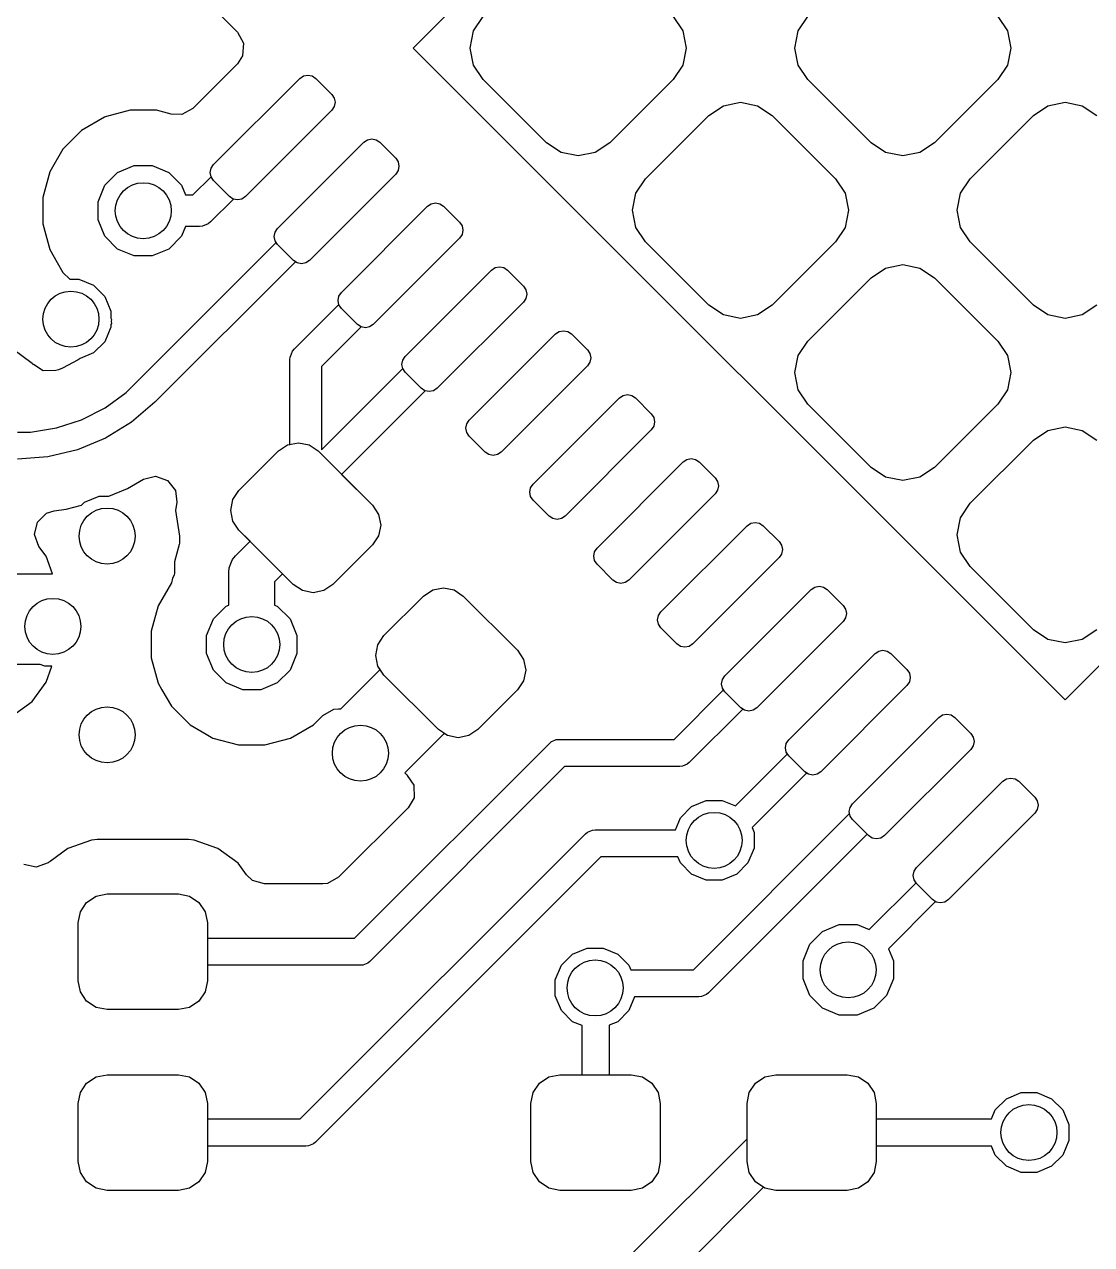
# Model space of a CAD drawing. Extents: x 0 to 3.78, y -0.8 to 2.03.
# Drawn here: x 0.356 to 0.5884, y 0.3142 to 0.5799 of the extents above; entities that cross this region are included whole.
import ezdxf

# ---------------------------------------------------------------- set-up
doc = ezdxf.new("R2010")
doc.units = 0
doc.header["$MEASUREMENT"] = 0
doc.layers.add('BLACK', color=7, linetype='CONTINUOUS')

msp = doc.modelspace()

# ---------------------------------------------------------------- linework, layer by layer
at = {"layer": 'BLACK', "linetype": 'CONTINUOUS'}
for p, q in [((0.4407, 0.5748), (0.58268, 0.71678)), ((0.38788, 0.5928), (0.40242, 0.57826)), ((0.45383, 0.57853), (0.45594, 0.58169)), ((0.49728, 0.58169), (0.49939, 0.57853)), ((0.52454, 0.57853), (0.52665, 0.58169)), ((0.56799, 0.58169), (0.5701, 0.57853)), ((0.40242, 0.57826), (0.40374, 0.57584)), ((0.45309, 0.5748), (0.45383, 0.57853)), ((0.49939, 0.57853), (0.50014, 0.5748)), ((0.5238, 0.5748), (0.52454, 0.57853)), ((0.5701, 0.57853), (0.57085, 0.5748)), ((0.40374, 0.57584), (0.40354, 0.5731)), ((0.58268, 0.43283), (0.4407, 0.5748)), ((0.45383, 0.57107), (0.45309, 0.5748)), ((0.50014, 0.5748), (0.49939, 0.57107)), ((0.52454, 0.57107), (0.5238, 0.5748)), ((0.57085, 0.5748), (0.5701, 0.57107)), ((0.72466, 0.5748), (0.58268, 0.43283)), ((0.40354, 0.5731), (0.40242, 0.57135)), ((0.40242, 0.57135), (0.39271, 0.56164)), ((0.41679, 0.56872), (0.41773, 0.56891)), ((0.41679, 0.56872), (0.41773, 0.56891)), ((0.41773, 0.56891), (0.41867, 0.56872)), ((0.41773, 0.56891), (0.41867, 0.56872)), ((0.45594, 0.56791), (0.45383, 0.57107)), ((0.49939, 0.57107), (0.49728, 0.56791)), ((0.52665, 0.56791), (0.52454, 0.57107)), ((0.5701, 0.57107), (0.56799, 0.56791)), ((0.3972, 0.5494), (0.41599, 0.56819)), ((0.3972, 0.5494), (0.41599, 0.56819)), ((0.41599, 0.56819), (0.41679, 0.56872)), ((0.41599, 0.56819), (0.41679, 0.56872)), ((0.41867, 0.56872), (0.41947, 0.56819)), ((0.41867, 0.56872), (0.41947, 0.56819)), ((0.41947, 0.56819), (0.42295, 0.56471)), ((0.41947, 0.56819), (0.42295, 0.56471)), ((0.46972, 0.55413), (0.45594, 0.56791)), ((0.49728, 0.56791), (0.4835, 0.55413)), ((0.54043, 0.55413), (0.52665, 0.56791)), ((0.56799, 0.56791), (0.55421, 0.55413)), ((0.42295, 0.56471), (0.42349, 0.56391)), ((0.42295, 0.56471), (0.42349, 0.56391)), ((0.42349, 0.56391), (0.42367, 0.56297)), ((0.42349, 0.56391), (0.42367, 0.56297)), ((0.37901, 0.56124), (0.3739, 0.55987)), ((0.38477, 0.56124), (0.37901, 0.56124)), ((0.38799, 0.56038), (0.38477, 0.56124)), ((0.39271, 0.56164), (0.39029, 0.56032)), ((0.42295, 0.56123), (0.40416, 0.54244)), ((0.42295, 0.56123), (0.40416, 0.54244)), ((0.42349, 0.56203), (0.42295, 0.56123)), ((0.42349, 0.56203), (0.42295, 0.56123)), ((0.42367, 0.56297), (0.42349, 0.56203)), ((0.42367, 0.56297), (0.42349, 0.56203)), ((0.50508, 0.56012), (0.50824, 0.56223)), ((0.50824, 0.56223), (0.51197, 0.56297)), ((0.51197, 0.56297), (0.5157, 0.56223)), ((0.5157, 0.56223), (0.51886, 0.56012)), ((0.57579, 0.56012), (0.57895, 0.56223)), ((0.57895, 0.56223), (0.58268, 0.56297)), ((0.58268, 0.56297), (0.58641, 0.56223)), ((0.58641, 0.56223), (0.58957, 0.56012)), ((0.37345, 0.55975), (0.36846, 0.55687)), ((0.3739, 0.55987), (0.37345, 0.55975)), ((0.39029, 0.56032), (0.38799, 0.56038)), ((0.4913, 0.54634), (0.50508, 0.56012)), ((0.51886, 0.56012), (0.53264, 0.54634)), ((0.56201, 0.54634), (0.57579, 0.56012)), ((0.36846, 0.55687), (0.36439, 0.5528)), ((0.36846, 0.55687), (0.36846, 0.55687)), ((0.41112, 0.53548), (0.42991, 0.55427)), ((0.41112, 0.53548), (0.42991, 0.55427)), ((0.42991, 0.55427), (0.43071, 0.55481)), ((0.42991, 0.55427), (0.43071, 0.55481)), ((0.43071, 0.55481), (0.43165, 0.55499)), ((0.43071, 0.55481), (0.43165, 0.55499)), ((0.43165, 0.55499), (0.43259, 0.55481)), ((0.43165, 0.55499), (0.43259, 0.55481)), ((0.43259, 0.55481), (0.43339, 0.55427)), ((0.43259, 0.55481), (0.43339, 0.55427)), ((0.43339, 0.55427), (0.43687, 0.55079)), ((0.43339, 0.55427), (0.43687, 0.55079)), ((0.47288, 0.55202), (0.46972, 0.55413)), ((0.4835, 0.55413), (0.48034, 0.55202)), ((0.54359, 0.55202), (0.54043, 0.55413)), ((0.55421, 0.55413), (0.55105, 0.55202)), ((0.36439, 0.5528), (0.36151, 0.54781)), ((0.36439, 0.5528), (0.36439, 0.5528)), ((0.43687, 0.55079), (0.4374, 0.54999)), ((0.43687, 0.55079), (0.4374, 0.54999)), ((0.47661, 0.55128), (0.47288, 0.55202)), ((0.48034, 0.55202), (0.47661, 0.55128)), ((0.54732, 0.55128), (0.54359, 0.55202)), ((0.55105, 0.55202), (0.54732, 0.55128)), ((0.36151, 0.54781), (0.36002, 0.54225)), ((0.36151, 0.54781), (0.36151, 0.54781)), ((0.37354, 0.54495), (0.37631, 0.54772)), ((0.37631, 0.54772), (0.37993, 0.54922)), ((0.37993, 0.54922), (0.38385, 0.54922)), ((0.38385, 0.54922), (0.38747, 0.54772)), ((0.38747, 0.54772), (0.39024, 0.54495)), ((0.39648, 0.54766), (0.39667, 0.5486)), ((0.39648, 0.54766), (0.39667, 0.5486)), ((0.39666, 0.54677), (0.39648, 0.54766)), ((0.39667, 0.54672), (0.39648, 0.54766)), ((0.39667, 0.5486), (0.3972, 0.5494)), ((0.39667, 0.5486), (0.3972, 0.5494)), ((0.4374, 0.54811), (0.43687, 0.54731)), ((0.4374, 0.54811), (0.43687, 0.54731)), ((0.4374, 0.54999), (0.43759, 0.54905)), ((0.4374, 0.54999), (0.43759, 0.54905)), ((0.43759, 0.54905), (0.4374, 0.54811)), ((0.43759, 0.54905), (0.4374, 0.54811)), ((0.37204, 0.54133), (0.37354, 0.54495)), ((0.39024, 0.54495), (0.39112, 0.54281)), ((0.3927, 0.54281), (0.39666, 0.54677)), ((0.3972, 0.54592), (0.39667, 0.54672)), ((0.40068, 0.54244), (0.3972, 0.54592)), ((0.43687, 0.54731), (0.41808, 0.52852)), ((0.43687, 0.54731), (0.41808, 0.52852)), ((0.48918, 0.54318), (0.4913, 0.54634)), ((0.53264, 0.54634), (0.53475, 0.54318)), ((0.55989, 0.54318), (0.56201, 0.54634)), ((0.36002, 0.54225), (0.36002, 0.54225)), ((0.36002, 0.54225), (0.36002, 0.53649)), ((0.39112, 0.54281), (0.3927, 0.54281)), ((0.40148, 0.54191), (0.40068, 0.54244)), ((0.40416, 0.54244), (0.40336, 0.54191)), ((0.40416, 0.54244), (0.40336, 0.54191)), ((0.48844, 0.53945), (0.48918, 0.54318)), ((0.53475, 0.54318), (0.53549, 0.53945)), ((0.55915, 0.53945), (0.55989, 0.54318)), ((0.37204, 0.53741), (0.37204, 0.54133)), ((0.40153, 0.5419), (0.39657, 0.53693)), ((0.40242, 0.54172), (0.40148, 0.54191)), ((0.40242, 0.54172), (0.40153, 0.5419)), ((0.40336, 0.54191), (0.40242, 0.54172)), ((0.40336, 0.54191), (0.40242, 0.54172)), ((0.42504, 0.52156), (0.44383, 0.54035)), ((0.42504, 0.52156), (0.44383, 0.54035)), ((0.44383, 0.54035), (0.44463, 0.54089)), ((0.44383, 0.54035), (0.44463, 0.54089)), ((0.44463, 0.54089), (0.44557, 0.54107)), ((0.44463, 0.54089), (0.44557, 0.54107)), ((0.44557, 0.54107), (0.44651, 0.54089)), ((0.44557, 0.54107), (0.44651, 0.54089)), ((0.44651, 0.54089), (0.44731, 0.54035)), ((0.44651, 0.54089), (0.44731, 0.54035)), ((0.44731, 0.54035), (0.45079, 0.53687)), ((0.44731, 0.54035), (0.45079, 0.53687)), ((0.37354, 0.53379), (0.37204, 0.53741)), ((0.39657, 0.53693), (0.39604, 0.53651)), ((0.45079, 0.53687), (0.45132, 0.53607)), ((0.45079, 0.53687), (0.45132, 0.53607)), ((0.48918, 0.53572), (0.48844, 0.53945)), ((0.53549, 0.53945), (0.53475, 0.53572)), ((0.55989, 0.53572), (0.55915, 0.53945)), ((0.36002, 0.53649), (0.36002, 0.53649)), ((0.36002, 0.53649), (0.36151, 0.53093)), ((0.39112, 0.53593), (0.39024, 0.53379)), ((0.39413, 0.53593), (0.39112, 0.53593)), ((0.3948, 0.53599), (0.39413, 0.53593)), ((0.39604, 0.53651), (0.3948, 0.53599)), ((0.3948, 0.53599), (0.3948, 0.53599)), ((0.4104, 0.53374), (0.41059, 0.53468)), ((0.4104, 0.53374), (0.41059, 0.53468)), ((0.41059, 0.53468), (0.41112, 0.53548)), ((0.41059, 0.53468), (0.41112, 0.53548)), ((0.45132, 0.53607), (0.45151, 0.53513)), ((0.45132, 0.53607), (0.45151, 0.53513)), ((0.45151, 0.53513), (0.45132, 0.53419)), ((0.45151, 0.53513), (0.45132, 0.53419)), ((0.4913, 0.53256), (0.48918, 0.53572)), ((0.53475, 0.53572), (0.53264, 0.53256)), ((0.56201, 0.53256), (0.55989, 0.53572)), ((0.37631, 0.53102), (0.37354, 0.53379)), ((0.38023, 0.50181), (0.41084, 0.53242)), ((0.39024, 0.53379), (0.38747, 0.53102)), ((0.41059, 0.5328), (0.4104, 0.53374)), ((0.41059, 0.5328), (0.4104, 0.53374)), ((0.41084, 0.53242), (0.41059, 0.5328)), ((0.41112, 0.532), (0.41059, 0.5328)), ((0.4146, 0.52852), (0.41112, 0.532)), ((0.45079, 0.53339), (0.432, 0.5146)), ((0.45079, 0.53339), (0.432, 0.5146)), ((0.45132, 0.53419), (0.45079, 0.53339)), ((0.45132, 0.53419), (0.45079, 0.53339)), ((0.50508, 0.51878), (0.4913, 0.53256)), ((0.53264, 0.53256), (0.51886, 0.51878)), ((0.57579, 0.51878), (0.56201, 0.53256)), ((0.36151, 0.53093), (0.36314, 0.52811)), ((0.37993, 0.52952), (0.37631, 0.53102)), ((0.38385, 0.52952), (0.37993, 0.52952)), ((0.38747, 0.53102), (0.38385, 0.52952)), ((0.36314, 0.52811), (0.36439, 0.52594)), ((0.41502, 0.52824), (0.38441, 0.49763)), ((0.4154, 0.52799), (0.4146, 0.52852)), ((0.4154, 0.52799), (0.41502, 0.52824)), ((0.41634, 0.5278), (0.4154, 0.52799)), ((0.41634, 0.5278), (0.4154, 0.52799)), ((0.41728, 0.52799), (0.41634, 0.5278)), ((0.41728, 0.52799), (0.41634, 0.5278)), ((0.41808, 0.52852), (0.41728, 0.52799)), ((0.41808, 0.52852), (0.41728, 0.52799)), ((0.43896, 0.50764), (0.45775, 0.52643)), ((0.43896, 0.50764), (0.45775, 0.52643)), ((0.45775, 0.52643), (0.45855, 0.52697)), ((0.45775, 0.52643), (0.45855, 0.52697)), ((0.45855, 0.52697), (0.45949, 0.52715)), ((0.45855, 0.52697), (0.45949, 0.52715)), ((0.45949, 0.52715), (0.46043, 0.52697)), ((0.45949, 0.52715), (0.46043, 0.52697)), ((0.46043, 0.52697), (0.46123, 0.52643)), ((0.46043, 0.52697), (0.46123, 0.52643)), ((0.46123, 0.52643), (0.46471, 0.52295)), ((0.46123, 0.52643), (0.46471, 0.52295)), ((0.54043, 0.52476), (0.54359, 0.52688)), ((0.54359, 0.52688), (0.54732, 0.52762)), ((0.54732, 0.52762), (0.55105, 0.52688)), ((0.55105, 0.52688), (0.55421, 0.52476)), ((0.36439, 0.52594), (0.36589, 0.52444)), ((0.36589, 0.52444), (0.36787, 0.52444)), ((0.36787, 0.52444), (0.37106, 0.52311)), ((0.52665, 0.51098), (0.54043, 0.52476)), ((0.55421, 0.52476), (0.56799, 0.51098)), ((0.37106, 0.52311), (0.37351, 0.52067)), ((0.42451, 0.52076), (0.42504, 0.52156)), ((0.42451, 0.52076), (0.42504, 0.52156)), ((0.46471, 0.52295), (0.46524, 0.52216)), ((0.46471, 0.52295), (0.46524, 0.52216)), ((0.46524, 0.52216), (0.46543, 0.52121)), ((0.46524, 0.52216), (0.46543, 0.52121)), ((0.46543, 0.52121), (0.46524, 0.52027)), ((0.46543, 0.52121), (0.46524, 0.52027)), ((0.37351, 0.52067), (0.37483, 0.51748)), ((0.41484, 0.50927), (0.4245, 0.51893)), ((0.42432, 0.51982), (0.42451, 0.52076)), ((0.42432, 0.51982), (0.42451, 0.52076)), ((0.4245, 0.51893), (0.42432, 0.51982)), ((0.42451, 0.51888), (0.42432, 0.51982)), ((0.42504, 0.51808), (0.42451, 0.51888)), ((0.46471, 0.51947), (0.44592, 0.50068)), ((0.46471, 0.51947), (0.44592, 0.50068)), ((0.46524, 0.52027), (0.46471, 0.51947)), ((0.46524, 0.52027), (0.46471, 0.51947)), ((0.50824, 0.51667), (0.50508, 0.51878)), ((0.51886, 0.51878), (0.5157, 0.51667)), ((0.57895, 0.51667), (0.57579, 0.51878)), ((0.58957, 0.51878), (0.58641, 0.51667)), ((0.37483, 0.51748), (0.37483, 0.51598)), ((0.37483, 0.51598), (0.37495, 0.51564)), ((0.37495, 0.51564), (0.37487, 0.51524)), ((0.42852, 0.5146), (0.42504, 0.51808)), ((0.51197, 0.51592), (0.50824, 0.51667)), ((0.5157, 0.51667), (0.51197, 0.51592)), ((0.58268, 0.51592), (0.57895, 0.51667)), ((0.58641, 0.51667), (0.58268, 0.51592)), ((0.37483, 0.51402), (0.37351, 0.51083)), ((0.37494, 0.51483), (0.37483, 0.51455)), ((0.37483, 0.51455), (0.37483, 0.51402)), ((0.37487, 0.51524), (0.37494, 0.51483)), ((0.42937, 0.51406), (0.42072, 0.50541)), ((0.42932, 0.51407), (0.42852, 0.5146)), ((0.43026, 0.51388), (0.42932, 0.51407)), ((0.43026, 0.51388), (0.42937, 0.51406)), ((0.4312, 0.51407), (0.43026, 0.51388)), ((0.4312, 0.51407), (0.43026, 0.51388)), ((0.432, 0.5146), (0.4312, 0.51407)), ((0.432, 0.5146), (0.4312, 0.51407)), ((0.47167, 0.51251), (0.47247, 0.51305)), ((0.47167, 0.51251), (0.47247, 0.51305)), ((0.47247, 0.51305), (0.47341, 0.51323)), ((0.47247, 0.51305), (0.47341, 0.51323)), ((0.47341, 0.51323), (0.47435, 0.51305)), ((0.47341, 0.51323), (0.47435, 0.51305)), ((0.47435, 0.51305), (0.47515, 0.51251)), ((0.47435, 0.51305), (0.47515, 0.51251)), ((0.37351, 0.51083), (0.37106, 0.50838)), ((0.45288, 0.49372), (0.47167, 0.51251)), ((0.45288, 0.49372), (0.47167, 0.51251)), ((0.47515, 0.51251), (0.47863, 0.50903)), ((0.47515, 0.51251), (0.47863, 0.50903)), ((0.52454, 0.50782), (0.52665, 0.51098)), ((0.56799, 0.51098), (0.5701, 0.50782)), ((0.35768, 0.5061), (0.35347, 0.50921)), ((0.37106, 0.50838), (0.36814, 0.50717)), ((0.41393, 0.50759), (0.41441, 0.50875)), ((0.41441, 0.50875), (0.41484, 0.50927)), ((0.43843, 0.50684), (0.43896, 0.50764)), ((0.43843, 0.50684), (0.43896, 0.50764)), ((0.47863, 0.50903), (0.47916, 0.50824)), ((0.47863, 0.50903), (0.47916, 0.50824)), ((0.47916, 0.50824), (0.47935, 0.50729)), ((0.47916, 0.50824), (0.47935, 0.50729)), ((0.5238, 0.50409), (0.52454, 0.50782)), ((0.5701, 0.50782), (0.57085, 0.50409)), ((0.35775, 0.50603), (0.35768, 0.5061)), ((0.35768, 0.5061), (0.35768, 0.5061)), ((0.35779, 0.50598), (0.35775, 0.50603)), ((0.35782, 0.50596), (0.35779, 0.50598)), ((0.35794, 0.50584), (0.35782, 0.50596)), ((0.35796, 0.50587), (0.35794, 0.50584)), ((0.36012, 0.50451), (0.35796, 0.50587)), ((0.36431, 0.50507), (0.36343, 0.5047)), ((0.36772, 0.50689), (0.36431, 0.50507)), ((0.36814, 0.50717), (0.36772, 0.50689)), ((0.41383, 0.50683), (0.41389, 0.50751)), ((0.41383, 0.48846), (0.41383, 0.50683)), ((0.41389, 0.50751), (0.41393, 0.50759)), ((0.42072, 0.50541), (0.42072, 0.48731)), ((0.42072, 0.48731), (0.43842, 0.50501)), ((0.43824, 0.5059), (0.43843, 0.50684)), ((0.43824, 0.5059), (0.43843, 0.50684)), ((0.43842, 0.50501), (0.43824, 0.5059)), ((0.43843, 0.50496), (0.43824, 0.5059)), ((0.47863, 0.50555), (0.45984, 0.48676)), ((0.47863, 0.50555), (0.45984, 0.48676)), ((0.47916, 0.50635), (0.47863, 0.50555)), ((0.47916, 0.50635), (0.47863, 0.50555)), ((0.47935, 0.50729), (0.47916, 0.50635)), ((0.47935, 0.50729), (0.47916, 0.50635)), ((0.36287, 0.50453), (0.36012, 0.50451)), ((0.36343, 0.5047), (0.36287, 0.50453)), ((0.43896, 0.50416), (0.43843, 0.50496)), ((0.44244, 0.50068), (0.43896, 0.50416)), ((0.52454, 0.50036), (0.5238, 0.50409)), ((0.57085, 0.50409), (0.5701, 0.50036)), ((0.37357, 0.49641), (0.3782, 0.49978)), ((0.3782, 0.49978), (0.38023, 0.50181)), ((0.38023, 0.50181), (0.38023, 0.50181)), ((0.44329, 0.50014), (0.42509, 0.48194)), ((0.44324, 0.50015), (0.44244, 0.50068)), ((0.44418, 0.49996), (0.44324, 0.50015)), ((0.44418, 0.49996), (0.44329, 0.50014)), ((0.44512, 0.50015), (0.44418, 0.49996)), ((0.44512, 0.50015), (0.44418, 0.49996)), ((0.44592, 0.50068), (0.44512, 0.50015)), ((0.44592, 0.50068), (0.44512, 0.50015)), ((0.52665, 0.4972), (0.52454, 0.50036)), ((0.5701, 0.50036), (0.56799, 0.4972)), ((0.38441, 0.49763), (0.37936, 0.49332)), ((0.38441, 0.49763), (0.38441, 0.49763)), ((0.4668, 0.4798), (0.48559, 0.49859)), ((0.4668, 0.4798), (0.48559, 0.49859)), ((0.48559, 0.49859), (0.48639, 0.49913)), ((0.48559, 0.49859), (0.48639, 0.49913)), ((0.48639, 0.49913), (0.48733, 0.49931)), ((0.48639, 0.49913), (0.48733, 0.49931)), ((0.48733, 0.49931), (0.48827, 0.49913)), ((0.48733, 0.49931), (0.48827, 0.49913)), ((0.48827, 0.49913), (0.48907, 0.49859)), ((0.48827, 0.49913), (0.48907, 0.49859)), ((0.48907, 0.49859), (0.49255, 0.49511)), ((0.48907, 0.49859), (0.49255, 0.49511)), ((0.54043, 0.48342), (0.52665, 0.4972)), ((0.56799, 0.4972), (0.55421, 0.48342)), ((0.36846, 0.49381), (0.37357, 0.49641)), ((0.49255, 0.49511), (0.49308, 0.49432)), ((0.49255, 0.49511), (0.49308, 0.49432)), ((0.35735, 0.49114), (0.36301, 0.49204)), ((0.36301, 0.49204), (0.36846, 0.49381)), ((0.37936, 0.49332), (0.37369, 0.48985)), ((0.45216, 0.49198), (0.45235, 0.49292)), ((0.45216, 0.49198), (0.45235, 0.49292)), ((0.45235, 0.49104), (0.45216, 0.49198)), ((0.45235, 0.49104), (0.45216, 0.49198)), ((0.45235, 0.49292), (0.45288, 0.49372)), ((0.45235, 0.49292), (0.45288, 0.49372)), ((0.49308, 0.49243), (0.49255, 0.49163)), ((0.49308, 0.49243), (0.49255, 0.49163)), ((0.49308, 0.49432), (0.49327, 0.49337)), ((0.49308, 0.49432), (0.49327, 0.49337)), ((0.49327, 0.49337), (0.49308, 0.49243)), ((0.49327, 0.49337), (0.49308, 0.49243)), ((0.57895, 0.49152), (0.58268, 0.49226)), ((0.58268, 0.49226), (0.58641, 0.49152)), ((0.35448, 0.49114), (0.35735, 0.49114)), ((0.37369, 0.48985), (0.36756, 0.48731)), ((0.45288, 0.49024), (0.45235, 0.49104)), ((0.45288, 0.49024), (0.45235, 0.49104)), ((0.45636, 0.48676), (0.45288, 0.49024)), ((0.45636, 0.48676), (0.45288, 0.49024)), ((0.49255, 0.49163), (0.47376, 0.47284)), ((0.49255, 0.49163), (0.47376, 0.47284)), ((0.56201, 0.47563), (0.57579, 0.48941)), ((0.57579, 0.48941), (0.57895, 0.49152)), ((0.58641, 0.49152), (0.58957, 0.48941)), ((0.36756, 0.48731), (0.3611, 0.48576)), ((0.40273, 0.47841), (0.41136, 0.48704)), ((0.40273, 0.47841), (0.41136, 0.48704)), ((0.41136, 0.48704), (0.41334, 0.48836)), ((0.41136, 0.48704), (0.41334, 0.48836)), ((0.41334, 0.48836), (0.41567, 0.48882)), ((0.41334, 0.48836), (0.41383, 0.48846)), ((0.41567, 0.48882), (0.41801, 0.48836)), ((0.41801, 0.48836), (0.41999, 0.48704)), ((0.41999, 0.48704), (0.43182, 0.47521)), ((0.45716, 0.48623), (0.45636, 0.48676)), ((0.45716, 0.48623), (0.45636, 0.48676)), ((0.45984, 0.48676), (0.45904, 0.48623)), ((0.45984, 0.48676), (0.45904, 0.48623)), ((0.3611, 0.48576), (0.35448, 0.48524)), ((0.4581, 0.48604), (0.45716, 0.48623)), ((0.4581, 0.48604), (0.45716, 0.48623)), ((0.45904, 0.48623), (0.4581, 0.48604)), ((0.45904, 0.48623), (0.4581, 0.48604)), ((0.48072, 0.46588), (0.49951, 0.48467)), ((0.48072, 0.46588), (0.49951, 0.48467)), ((0.49951, 0.48467), (0.50031, 0.48521)), ((0.49951, 0.48467), (0.50031, 0.48521)), ((0.50031, 0.48521), (0.50125, 0.4854)), ((0.50031, 0.48521), (0.50125, 0.4854)), ((0.50125, 0.4854), (0.50219, 0.48521)), ((0.50125, 0.4854), (0.50219, 0.48521)), ((0.50219, 0.48521), (0.50299, 0.48467)), ((0.50219, 0.48521), (0.50299, 0.48467)), ((0.50299, 0.48467), (0.50647, 0.4812)), ((0.50299, 0.48467), (0.50647, 0.4812)), ((0.38191, 0.48087), (0.38458, 0.48151)), ((0.38458, 0.48151), (0.38718, 0.48061)), ((0.42509, 0.48194), (0.43182, 0.47521)), ((0.50647, 0.4812), (0.507, 0.4804)), ((0.50647, 0.4812), (0.507, 0.4804)), ((0.54359, 0.48131), (0.54043, 0.48342)), ((0.54732, 0.48057), (0.54359, 0.48131)), ((0.55105, 0.48131), (0.54732, 0.48057)), ((0.55421, 0.48342), (0.55105, 0.48131)), ((0.37439, 0.47719), (0.37848, 0.47889)), ((0.37848, 0.47889), (0.38191, 0.48087)), ((0.37848, 0.47889), (0.37848, 0.47889)), ((0.37848, 0.47889), (0.37848, 0.47889)), ((0.38718, 0.48061), (0.38888, 0.47845)), ((0.38888, 0.47845), (0.38918, 0.47591)), ((0.4014, 0.47643), (0.40273, 0.47841)), ((0.4014, 0.47643), (0.40273, 0.47841)), ((0.46608, 0.47806), (0.46626, 0.479)), ((0.46608, 0.47806), (0.46626, 0.479)), ((0.46626, 0.479), (0.4668, 0.4798)), ((0.46626, 0.479), (0.4668, 0.4798)), ((0.507, 0.47851), (0.50647, 0.47772)), ((0.507, 0.47851), (0.50647, 0.47772)), ((0.507, 0.4804), (0.50719, 0.47946)), ((0.507, 0.4804), (0.50719, 0.47946)), ((0.50719, 0.47946), (0.507, 0.47851)), ((0.50719, 0.47946), (0.507, 0.47851)), ((0.36847, 0.47524), (0.36909, 0.47587)), ((0.36909, 0.47587), (0.37229, 0.47719)), ((0.37229, 0.47719), (0.37439, 0.47719)), ((0.38918, 0.47591), (0.38891, 0.47409)), ((0.40094, 0.47409), (0.4014, 0.47643)), ((0.40094, 0.47409), (0.4014, 0.47643)), ((0.46626, 0.47712), (0.46608, 0.47806)), ((0.46626, 0.47712), (0.46608, 0.47806)), ((0.4668, 0.47632), (0.46626, 0.47712)), ((0.4668, 0.47632), (0.46626, 0.47712)), ((0.47028, 0.47284), (0.4668, 0.47632)), ((0.47028, 0.47284), (0.4668, 0.47632)), ((0.50647, 0.47772), (0.48768, 0.45892)), ((0.50647, 0.47772), (0.48768, 0.45892)), ((0.35883, 0.47152), (0.36079, 0.47345)), ((0.36079, 0.47345), (0.36246, 0.47399)), ((0.36246, 0.47399), (0.36507, 0.47433)), ((0.36507, 0.47433), (0.36847, 0.47524)), ((0.38891, 0.47409), (0.38891, 0.47409)), ((0.38891, 0.47409), (0.38976, 0.46844)), ((0.4014, 0.47176), (0.40094, 0.47409)), ((0.4014, 0.47176), (0.40094, 0.47409)), ((0.43182, 0.47521), (0.43314, 0.47323)), ((0.43182, 0.47521), (0.43314, 0.47323)), ((0.43314, 0.47323), (0.43361, 0.47089)), ((0.43314, 0.47323), (0.43361, 0.47089)), ((0.55989, 0.47247), (0.56201, 0.47563)), ((0.35823, 0.46883), (0.35883, 0.47152)), ((0.40273, 0.46978), (0.4014, 0.47176)), ((0.40273, 0.46978), (0.4014, 0.47176)), ((0.43361, 0.47089), (0.43314, 0.46856)), ((0.43361, 0.47089), (0.43314, 0.46856)), ((0.47108, 0.47231), (0.47028, 0.47284)), ((0.47108, 0.47231), (0.47028, 0.47284)), ((0.47202, 0.47212), (0.47108, 0.47231)), ((0.47202, 0.47212), (0.47108, 0.47231)), ((0.47296, 0.47231), (0.47202, 0.47212)), ((0.47296, 0.47231), (0.47202, 0.47212)), ((0.47376, 0.47284), (0.47296, 0.47231)), ((0.47376, 0.47284), (0.47296, 0.47231)), ((0.49464, 0.45196), (0.51343, 0.47076)), ((0.49464, 0.45196), (0.51343, 0.47076)), ((0.51343, 0.47076), (0.51423, 0.47129)), ((0.51343, 0.47076), (0.51423, 0.47129)), ((0.51423, 0.47129), (0.51517, 0.47148)), ((0.51423, 0.47129), (0.51517, 0.47148)), ((0.51517, 0.47148), (0.51611, 0.47129)), ((0.51517, 0.47148), (0.51611, 0.47129)), ((0.51611, 0.47129), (0.51691, 0.47076)), ((0.51611, 0.47129), (0.51691, 0.47076)), ((0.51691, 0.47076), (0.52039, 0.46728)), ((0.51691, 0.47076), (0.52039, 0.46728)), ((0.55915, 0.46874), (0.55989, 0.47247)), ((0.35917, 0.46625), (0.35823, 0.46883)), ((0.38976, 0.46803), (0.38975, 0.46692)), ((0.38976, 0.46844), (0.38976, 0.46835)), ((0.38976, 0.46835), (0.38978, 0.46831)), ((0.38978, 0.46831), (0.38976, 0.46803)), ((0.40516, 0.46735), (0.40273, 0.46978)), ((0.41456, 0.45795), (0.40273, 0.46978)), ((0.43314, 0.46856), (0.43182, 0.46658)), ((0.43314, 0.46856), (0.43182, 0.46658)), ((0.55989, 0.46501), (0.55915, 0.46874)), ((0.36076, 0.46409), (0.35917, 0.46625)), ((0.38971, 0.46668), (0.38868, 0.46285)), ((0.38975, 0.46692), (0.38971, 0.46668)), ((0.40198, 0.46417), (0.40516, 0.46735)), ((0.43182, 0.46658), (0.42319, 0.45795)), ((0.43182, 0.46658), (0.42319, 0.45795)), ((0.48018, 0.46509), (0.48072, 0.46588)), ((0.48018, 0.46509), (0.48072, 0.46588)), ((0.52039, 0.46728), (0.52092, 0.46648)), ((0.52039, 0.46728), (0.52092, 0.46648)), ((0.52092, 0.46648), (0.52111, 0.46554)), ((0.52092, 0.46648), (0.52111, 0.46554)), ((0.52111, 0.46554), (0.52092, 0.46459)), ((0.52111, 0.46554), (0.52092, 0.46459)), ((0.36211, 0.46024), (0.36076, 0.46409)), ((0.38868, 0.46285), (0.38868, 0.46038)), ((0.40061, 0.46161), (0.40112, 0.46285)), ((0.40112, 0.46285), (0.40135, 0.46341)), ((0.40135, 0.46341), (0.40198, 0.46417)), ((0.40135, 0.46341), (0.40135, 0.46341)), ((0.48, 0.46414), (0.48018, 0.46509)), ((0.48, 0.46414), (0.48018, 0.46509)), ((0.48018, 0.4632), (0.48, 0.46414)), ((0.48018, 0.4632), (0.48, 0.46414)), ((0.48072, 0.4624), (0.48018, 0.4632)), ((0.48072, 0.4624), (0.48018, 0.4632)), ((0.52039, 0.4638), (0.5016, 0.445)), ((0.52039, 0.4638), (0.5016, 0.445)), ((0.52092, 0.46459), (0.52039, 0.4638)), ((0.52092, 0.46459), (0.52039, 0.4638)), ((0.56201, 0.46185), (0.55989, 0.46501)), ((0.34852, 0.46024), (0.36211, 0.46024)), ((0.38862, 0.45999), (0.38828, 0.4593)), ((0.38868, 0.46038), (0.38862, 0.45999)), ((0.40051, 0.46063), (0.40061, 0.46161)), ((0.40051, 0.45347), (0.40051, 0.46063)), ((0.40061, 0.46161), (0.40061, 0.46161)), ((0.41223, 0.46028), (0.41051, 0.45856)), ((0.41456, 0.45795), (0.41223, 0.46028)), ((0.4842, 0.45892), (0.48072, 0.4624)), ((0.4842, 0.45892), (0.48072, 0.4624)), ((0.57579, 0.44807), (0.56201, 0.46185)), ((0.38803, 0.45834), (0.38513, 0.45332)), ((0.38828, 0.4593), (0.38803, 0.45834)), ((0.41051, 0.45856), (0.41051, 0.45347)), ((0.41654, 0.45662), (0.41456, 0.45795)), ((0.41654, 0.45662), (0.41456, 0.45795)), ((0.42319, 0.45795), (0.42121, 0.45662)), ((0.42319, 0.45795), (0.42121, 0.45662)), ((0.44493, 0.45676), (0.44727, 0.45723)), ((0.44493, 0.45676), (0.44727, 0.45723)), ((0.44727, 0.45723), (0.4496, 0.45676)), ((0.44727, 0.45723), (0.4496, 0.45676)), ((0.485, 0.45839), (0.4842, 0.45892)), ((0.485, 0.45839), (0.4842, 0.45892)), ((0.48594, 0.4582), (0.485, 0.45839)), ((0.48594, 0.4582), (0.485, 0.45839)), ((0.48688, 0.45839), (0.48594, 0.4582)), ((0.48688, 0.45839), (0.48594, 0.4582)), ((0.48768, 0.45892), (0.48688, 0.45839)), ((0.48768, 0.45892), (0.48688, 0.45839)), ((0.52735, 0.45684), (0.52815, 0.45737)), ((0.52735, 0.45684), (0.52815, 0.45737)), ((0.52815, 0.45737), (0.52909, 0.45756)), ((0.52815, 0.45737), (0.52909, 0.45756)), ((0.52909, 0.45756), (0.53003, 0.45737)), ((0.52909, 0.45756), (0.53003, 0.45737)), ((0.53003, 0.45737), (0.53083, 0.45684)), ((0.53003, 0.45737), (0.53083, 0.45684)), ((0.41887, 0.45616), (0.41654, 0.45662)), ((0.41887, 0.45616), (0.41654, 0.45662)), ((0.42121, 0.45662), (0.41887, 0.45616)), ((0.42121, 0.45662), (0.41887, 0.45616)), ((0.43432, 0.44681), (0.44295, 0.45544)), ((0.43432, 0.44681), (0.44295, 0.45544)), ((0.44295, 0.45544), (0.44493, 0.45676)), ((0.44295, 0.45544), (0.44493, 0.45676)), ((0.4496, 0.45676), (0.45158, 0.45544)), ((0.4496, 0.45676), (0.45158, 0.45544)), ((0.45158, 0.45544), (0.46342, 0.44361)), ((0.45158, 0.45544), (0.46342, 0.44361)), ((0.50856, 0.43804), (0.52735, 0.45684)), ((0.50856, 0.43804), (0.52735, 0.45684)), ((0.53083, 0.45684), (0.53431, 0.45336)), ((0.53083, 0.45684), (0.53431, 0.45336)), ((0.38513, 0.45332), (0.38364, 0.44776)), ((0.38513, 0.45332), (0.38513, 0.45332)), ((0.39716, 0.45046), (0.39993, 0.45323)), ((0.39993, 0.45323), (0.40051, 0.45347)), ((0.41051, 0.45347), (0.41109, 0.45323)), ((0.41109, 0.45323), (0.41386, 0.45046)), ((0.4941, 0.45117), (0.49464, 0.45196)), ((0.4941, 0.45117), (0.49464, 0.45196)), ((0.53431, 0.45336), (0.53484, 0.45256)), ((0.53431, 0.45336), (0.53484, 0.45256)), ((0.53484, 0.45256), (0.53503, 0.45162)), ((0.53484, 0.45256), (0.53503, 0.45162)), ((0.39567, 0.44684), (0.39716, 0.45046)), ((0.41386, 0.45046), (0.41536, 0.44684)), ((0.49392, 0.45022), (0.4941, 0.45117)), ((0.49392, 0.45022), (0.4941, 0.45117)), ((0.4941, 0.44928), (0.49392, 0.45022)), ((0.4941, 0.44928), (0.49392, 0.45022)), ((0.49464, 0.44848), (0.4941, 0.44928)), ((0.49464, 0.44848), (0.4941, 0.44928)), ((0.53431, 0.44988), (0.51552, 0.43109)), ((0.53431, 0.44988), (0.51552, 0.43109)), ((0.53484, 0.45067), (0.53431, 0.44988)), ((0.53484, 0.45067), (0.53431, 0.44988)), ((0.53503, 0.45162), (0.53484, 0.45067)), ((0.53503, 0.45162), (0.53484, 0.45067)), ((0.38364, 0.44776), (0.38364, 0.44776)), ((0.38364, 0.44776), (0.38364, 0.442)), ((0.39567, 0.44292), (0.39567, 0.44684)), ((0.41536, 0.44684), (0.41536, 0.44292)), ((0.433, 0.44483), (0.43432, 0.44681)), ((0.433, 0.44483), (0.43432, 0.44681)), ((0.49812, 0.445), (0.49464, 0.44848)), ((0.49812, 0.445), (0.49464, 0.44848)), ((0.57895, 0.44595), (0.57579, 0.44807)), ((0.58957, 0.44807), (0.58641, 0.44595)), ((0.43254, 0.4425), (0.433, 0.44483)), ((0.43254, 0.4425), (0.433, 0.44483)), ((0.49891, 0.44447), (0.49812, 0.445)), ((0.49891, 0.44447), (0.49812, 0.445)), ((0.49986, 0.44428), (0.49891, 0.44447)), ((0.49986, 0.44428), (0.49891, 0.44447)), ((0.5008, 0.44447), (0.49986, 0.44428)), ((0.5008, 0.44447), (0.49986, 0.44428)), ((0.5016, 0.445), (0.5008, 0.44447)), ((0.5016, 0.445), (0.5008, 0.44447)), ((0.58268, 0.44521), (0.57895, 0.44595)), ((0.58641, 0.44595), (0.58268, 0.44521)), ((0.38364, 0.442), (0.38364, 0.442)), ((0.38364, 0.442), (0.38513, 0.43644)), ((0.39716, 0.4393), (0.39567, 0.44292)), ((0.41536, 0.44292), (0.41386, 0.4393)), ((0.433, 0.44016), (0.43254, 0.4425)), ((0.433, 0.44016), (0.43254, 0.4425)), ((0.46342, 0.44361), (0.46474, 0.44163)), ((0.46342, 0.44361), (0.46474, 0.44163)), ((0.46474, 0.44163), (0.4652, 0.43929)), ((0.46474, 0.44163), (0.4652, 0.43929)), ((0.52248, 0.42413), (0.54127, 0.44292)), ((0.52248, 0.42413), (0.54127, 0.44292)), ((0.54127, 0.44292), (0.54207, 0.44345)), ((0.54127, 0.44292), (0.54207, 0.44345)), ((0.54207, 0.44345), (0.54301, 0.44364)), ((0.54207, 0.44345), (0.54301, 0.44364)), ((0.54301, 0.44364), (0.54395, 0.44345)), ((0.54301, 0.44364), (0.54395, 0.44345)), ((0.54395, 0.44345), (0.54475, 0.44292)), ((0.54395, 0.44345), (0.54475, 0.44292)), ((0.54475, 0.44292), (0.54823, 0.43944)), ((0.54475, 0.44292), (0.54823, 0.43944)), ((0.35946, 0.44055), (0.34852, 0.44055)), ((0.36048, 0.44013), (0.35946, 0.44055)), ((0.36197, 0.44013), (0.36048, 0.44013)), ((0.36076, 0.4367), (0.36197, 0.44013)), ((0.39993, 0.43653), (0.39716, 0.4393)), ((0.41386, 0.4393), (0.41109, 0.43653)), ((0.42493, 0.43087), (0.43349, 0.43943)), ((0.43349, 0.43943), (0.433, 0.44016)), ((0.43432, 0.43818), (0.433, 0.44016)), ((0.4652, 0.43929), (0.46474, 0.43696)), ((0.4652, 0.43929), (0.46474, 0.43696)), ((0.54823, 0.43944), (0.54876, 0.43864)), ((0.54823, 0.43944), (0.54876, 0.43864)), ((0.54876, 0.43864), (0.54895, 0.4377)), ((0.54876, 0.43864), (0.54895, 0.4377)), ((0.35766, 0.43249), (0.36076, 0.4367)), ((0.38513, 0.43644), (0.38594, 0.43504)), ((0.40355, 0.43504), (0.39993, 0.43653)), ((0.41109, 0.43653), (0.40747, 0.43504)), ((0.44616, 0.42635), (0.43432, 0.43818)), ((0.46474, 0.43696), (0.46342, 0.43498)), ((0.46474, 0.43696), (0.46342, 0.43498)), ((0.50784, 0.4363), (0.50802, 0.43725)), ((0.50784, 0.4363), (0.50802, 0.43725)), ((0.50802, 0.43536), (0.50784, 0.4363)), ((0.50802, 0.43536), (0.50784, 0.4363)), ((0.50802, 0.43725), (0.50856, 0.43804)), ((0.50802, 0.43725), (0.50856, 0.43804)), ((0.54823, 0.43596), (0.52944, 0.41717)), ((0.54823, 0.43596), (0.52944, 0.41717)), ((0.54876, 0.43676), (0.54823, 0.43596)), ((0.54876, 0.43676), (0.54823, 0.43596)), ((0.54895, 0.4377), (0.54876, 0.43676)), ((0.54895, 0.4377), (0.54876, 0.43676)), ((0.38594, 0.43504), (0.38801, 0.43145)), ((0.40747, 0.43504), (0.40355, 0.43504)), ((0.46342, 0.43498), (0.45479, 0.42635)), ((0.46342, 0.43498), (0.45479, 0.42635)), ((0.49751, 0.42421), (0.50828, 0.43498)), ((0.50828, 0.43498), (0.50802, 0.43536)), ((0.50856, 0.43456), (0.50802, 0.43536)), ((0.51204, 0.43109), (0.50856, 0.43456)), ((0.35346, 0.42939), (0.35766, 0.43249)), ((0.38801, 0.43145), (0.39208, 0.42738)), ((0.421, 0.42944), (0.42342, 0.43076)), ((0.42342, 0.43076), (0.42445, 0.43087)), ((0.42445, 0.43087), (0.42493, 0.43087)), ((0.51245, 0.43081), (0.50082, 0.41917)), ((0.51283, 0.43055), (0.51204, 0.43109)), ((0.51283, 0.43055), (0.51245, 0.43081)), ((0.51378, 0.43036), (0.51283, 0.43055)), ((0.51378, 0.43036), (0.51283, 0.43055)), ((0.51472, 0.43055), (0.51378, 0.43036)), ((0.51472, 0.43055), (0.51378, 0.43036)), ((0.51552, 0.43109), (0.51472, 0.43055)), ((0.51552, 0.43109), (0.51472, 0.43055)), ((0.41894, 0.42738), (0.421, 0.42944)), ((0.5364, 0.41021), (0.55519, 0.429)), ((0.5364, 0.41021), (0.55519, 0.429)), ((0.55519, 0.429), (0.55598, 0.42953)), ((0.55519, 0.429), (0.55598, 0.42953)), ((0.55598, 0.42953), (0.55693, 0.42972)), ((0.55598, 0.42953), (0.55693, 0.42972)), ((0.55693, 0.42972), (0.55787, 0.42953)), ((0.55693, 0.42972), (0.55787, 0.42953)), ((0.55787, 0.42953), (0.55867, 0.429)), ((0.55787, 0.42953), (0.55867, 0.429)), ((0.55867, 0.429), (0.56215, 0.42552)), ((0.55867, 0.429), (0.56215, 0.42552)), ((0.39208, 0.42738), (0.39559, 0.42536)), ((0.39559, 0.42536), (0.39707, 0.4245)), ((0.41395, 0.4245), (0.41894, 0.42738)), ((0.44741, 0.42551), (0.43885, 0.41695)), ((0.44813, 0.42503), (0.44616, 0.42635)), ((0.44813, 0.42503), (0.44741, 0.42551)), ((0.45479, 0.42635), (0.45281, 0.42503)), ((0.45479, 0.42635), (0.45281, 0.42503)), ((0.56215, 0.42552), (0.56268, 0.42472)), ((0.56215, 0.42552), (0.56268, 0.42472)), ((0.39707, 0.4245), (0.39707, 0.4245)), ((0.39707, 0.4245), (0.39707, 0.4245)), ((0.39707, 0.4245), (0.40263, 0.42301)), ((0.40263, 0.42301), (0.40263, 0.42301)), ((0.40263, 0.42301), (0.40839, 0.42301)), ((0.40839, 0.42301), (0.41395, 0.4245)), ((0.40839, 0.42301), (0.40839, 0.42301)), ((0.42791, 0.38091), (0.47035, 0.42335)), ((0.45047, 0.42456), (0.44813, 0.42503)), ((0.45047, 0.42456), (0.44813, 0.42503)), ((0.45281, 0.42503), (0.45047, 0.42456)), ((0.45281, 0.42503), (0.45047, 0.42456)), ((0.47035, 0.42335), (0.4708, 0.42372)), ((0.4708, 0.42372), (0.47155, 0.42403)), ((0.47155, 0.42403), (0.47186, 0.42416)), ((0.47186, 0.42416), (0.47244, 0.42421)), ((0.47244, 0.42421), (0.49751, 0.42421)), ((0.52175, 0.42239), (0.52194, 0.42333)), ((0.52175, 0.42239), (0.52194, 0.42333)), ((0.52194, 0.42333), (0.52248, 0.42413)), ((0.52194, 0.42333), (0.52248, 0.42413)), ((0.56268, 0.42284), (0.56215, 0.42204)), ((0.56268, 0.42284), (0.56215, 0.42204)), ((0.56268, 0.42472), (0.56287, 0.42378)), ((0.56268, 0.42472), (0.56287, 0.42378)), ((0.56287, 0.42378), (0.56268, 0.42284)), ((0.56287, 0.42378), (0.56268, 0.42284)), ((0.51085, 0.40972), (0.5222, 0.42106)), ((0.52194, 0.42144), (0.52175, 0.42239)), ((0.52194, 0.42144), (0.52175, 0.42239)), ((0.5222, 0.42106), (0.52194, 0.42144)), ((0.52248, 0.42065), (0.52194, 0.42144)), ((0.52596, 0.41717), (0.52248, 0.42065)), ((0.56215, 0.42204), (0.54335, 0.40325)), ((0.56215, 0.42204), (0.54335, 0.40325)), ((0.47366, 0.41831), (0.43122, 0.37586)), ((0.49873, 0.41831), (0.47366, 0.41831)), ((0.49931, 0.41836), (0.49873, 0.41831)), ((0.50037, 0.4188), (0.49931, 0.41836)), ((0.50082, 0.41917), (0.50037, 0.4188)), ((0.43885, 0.41695), (0.43885, 0.41695)), ((0.43885, 0.41695), (0.43933, 0.41647)), ((0.43933, 0.41647), (0.43941, 0.4164)), ((0.4394, 0.41638), (0.43938, 0.41635)), ((0.43938, 0.41635), (0.44079, 0.41426)), ((0.43941, 0.41639), (0.4394, 0.41638)), ((0.43941, 0.4164), (0.43941, 0.41639)), ((0.43941, 0.41639), (0.43941, 0.41639)), ((0.52637, 0.41689), (0.51449, 0.405)), ((0.52675, 0.41663), (0.52596, 0.41717)), ((0.52675, 0.41663), (0.52637, 0.41689)), ((0.5277, 0.41645), (0.52675, 0.41663)), ((0.5277, 0.41645), (0.52675, 0.41663)), ((0.52864, 0.41663), (0.5277, 0.41645)), ((0.52864, 0.41663), (0.5277, 0.41645)), ((0.52944, 0.41717), (0.52864, 0.41663)), ((0.52944, 0.41717), (0.52864, 0.41663)), ((0.55031, 0.39629), (0.56911, 0.41508)), ((0.55031, 0.39629), (0.56911, 0.41508)), ((0.56911, 0.41508), (0.5699, 0.41561)), ((0.56911, 0.41508), (0.5699, 0.41561)), ((0.5699, 0.41561), (0.57085, 0.4158)), ((0.5699, 0.41561), (0.57085, 0.4158)), ((0.57085, 0.4158), (0.57179, 0.41561)), ((0.57085, 0.4158), (0.57179, 0.41561)), ((0.57179, 0.41561), (0.57259, 0.41508)), ((0.57179, 0.41561), (0.57259, 0.41508)), ((0.57259, 0.41508), (0.57607, 0.4116)), ((0.57259, 0.41508), (0.57607, 0.4116)), ((0.44079, 0.41426), (0.44086, 0.41151)), ((0.43959, 0.40932), (0.42444, 0.39417)), ((0.44086, 0.41151), (0.43959, 0.40932)), ((0.49887, 0.40714), (0.50132, 0.40959)), ((0.50132, 0.40959), (0.50451, 0.41091)), ((0.50451, 0.41091), (0.50796, 0.41091)), ((0.50796, 0.41091), (0.51085, 0.40972)), ((0.53567, 0.40847), (0.53586, 0.40941)), ((0.53567, 0.40847), (0.53586, 0.40941)), ((0.53586, 0.40941), (0.5364, 0.41021)), ((0.53586, 0.40941), (0.5364, 0.41021)), ((0.57607, 0.4116), (0.5766, 0.4108)), ((0.57607, 0.4116), (0.5766, 0.4108)), ((0.5766, 0.4108), (0.57679, 0.40986)), ((0.5766, 0.4108), (0.57679, 0.40986)), ((0.57679, 0.40986), (0.5766, 0.40892)), ((0.57679, 0.40986), (0.5766, 0.40892)), ((0.49779, 0.40453), (0.49887, 0.40714)), ((0.50171, 0.37403), (0.53575, 0.40808)), ((0.53575, 0.40808), (0.53567, 0.40847)), ((0.53586, 0.40752), (0.53567, 0.40847)), ((0.5364, 0.40673), (0.53586, 0.40752)), ((0.53987, 0.40325), (0.5364, 0.40673)), ((0.57607, 0.40812), (0.55727, 0.38933)), ((0.57607, 0.40812), (0.55727, 0.38933)), ((0.5766, 0.40892), (0.57607, 0.40812)), ((0.5766, 0.40892), (0.57607, 0.40812)), ((0.47823, 0.40366), (0.47867, 0.40403)), ((0.47867, 0.40403), (0.47935, 0.40431)), ((0.47935, 0.40431), (0.47974, 0.40447)), ((0.47974, 0.40447), (0.48031, 0.40453)), ((0.48031, 0.40453), (0.49779, 0.40453)), ((0.51449, 0.405), (0.51492, 0.40395)), ((0.37061, 0.40227), (0.36545, 0.40046)), ((0.37127, 0.40233), (0.37061, 0.40227)), ((0.37061, 0.40227), (0.37061, 0.40227)), ((0.37061, 0.40227), (0.37061, 0.40227)), ((0.37061, 0.40227), (0.37061, 0.40227)), ((0.37183, 0.40238), (0.37127, 0.40233)), ((0.39175, 0.40238), (0.37183, 0.40238)), ((0.39298, 0.40227), (0.39175, 0.40238)), ((0.39813, 0.40046), (0.39298, 0.40227)), ((0.4161, 0.34154), (0.47823, 0.40366)), ((0.53957, 0.40355), (0.50502, 0.36899)), ((0.51492, 0.40395), (0.51492, 0.40049)), ((0.53987, 0.40325), (0.53957, 0.40355)), ((0.54067, 0.40271), (0.53987, 0.40325)), ((0.54067, 0.40271), (0.53987, 0.40325)), ((0.54161, 0.40253), (0.54067, 0.40271)), ((0.54161, 0.40253), (0.54067, 0.40271)), ((0.54256, 0.40271), (0.54161, 0.40253)), ((0.54256, 0.40271), (0.54161, 0.40253)), ((0.54335, 0.40325), (0.54256, 0.40271)), ((0.54335, 0.40325), (0.54256, 0.40271)), ((0.36545, 0.40046), (0.36164, 0.39765)), ((0.40253, 0.39722), (0.39813, 0.40046)), ((0.39813, 0.40046), (0.39813, 0.40046)), ((0.51492, 0.40049), (0.5136, 0.3973)), ((0.35858, 0.39636), (0.3559, 0.39696)), ((0.36117, 0.3973), (0.35858, 0.39636)), ((0.36135, 0.39744), (0.36117, 0.3973)), ((0.36164, 0.39765), (0.36135, 0.39744)), ((0.40437, 0.39472), (0.40253, 0.39722)), ((0.48154, 0.39862), (0.41941, 0.33649)), ((0.49832, 0.39862), (0.48154, 0.39862)), ((0.49887, 0.3973), (0.49832, 0.39862)), ((0.50132, 0.39486), (0.49887, 0.3973)), ((0.5136, 0.3973), (0.51116, 0.39486)), ((0.54978, 0.39549), (0.55031, 0.39629)), ((0.54978, 0.39549), (0.55031, 0.39629)), ((0.40566, 0.39351), (0.40437, 0.39472)), ((0.4083, 0.39274), (0.40566, 0.39351)), ((0.42444, 0.39417), (0.42203, 0.39285)), ((0.50451, 0.39353), (0.50132, 0.39486)), ((0.50796, 0.39353), (0.50451, 0.39353)), ((0.51116, 0.39486), (0.50796, 0.39353)), ((0.54959, 0.39455), (0.54978, 0.39549)), ((0.54959, 0.39455), (0.54978, 0.39549)), ((0.54978, 0.3936), (0.54959, 0.39455)), ((0.54978, 0.3936), (0.54959, 0.39455)), ((0.55021, 0.39297), (0.54978, 0.3936)), ((0.55031, 0.39281), (0.54978, 0.3936)), ((0.42099, 0.39274), (0.4083, 0.39274)), ((0.42203, 0.39285), (0.42099, 0.39274)), ((0.54002, 0.38277), (0.55021, 0.39297)), ((0.55379, 0.38933), (0.55031, 0.39281)), ((0.3682, 0.38666), (0.36956, 0.38871)), ((0.3682, 0.38666), (0.36956, 0.38871)), ((0.36956, 0.38871), (0.37161, 0.39007)), ((0.36956, 0.38871), (0.37161, 0.39007)), ((0.37161, 0.39007), (0.37402, 0.39055)), ((0.37161, 0.39007), (0.37402, 0.39055)), ((0.37402, 0.39055), (0.38957, 0.39055)), ((0.37402, 0.39055), (0.38957, 0.39055)), ((0.38957, 0.39055), (0.39198, 0.39007)), ((0.38957, 0.39055), (0.39198, 0.39007)), ((0.39198, 0.39007), (0.39402, 0.38871)), ((0.39198, 0.39007), (0.39402, 0.38871)), ((0.39402, 0.38871), (0.39539, 0.38666)), ((0.39402, 0.38871), (0.39539, 0.38666)), ((0.55447, 0.38888), (0.54419, 0.3786)), ((0.55459, 0.38879), (0.55379, 0.38933)), ((0.55459, 0.38879), (0.55447, 0.38888)), ((0.55553, 0.38861), (0.55459, 0.38879)), ((0.55553, 0.38861), (0.55459, 0.38879)), ((0.55648, 0.38879), (0.55553, 0.38861)), ((0.55648, 0.38879), (0.55553, 0.38861)), ((0.55727, 0.38933), (0.55648, 0.38879)), ((0.55727, 0.38933), (0.55648, 0.38879)), ((0.36772, 0.38425), (0.3682, 0.38666)), ((0.36772, 0.38425), (0.3682, 0.38666)), ((0.39539, 0.38666), (0.39587, 0.38425)), ((0.39539, 0.38666), (0.39587, 0.38425)), ((0.36772, 0.37165), (0.36772, 0.38425)), ((0.36772, 0.37165), (0.36772, 0.38425)), ((0.39587, 0.38425), (0.39587, 0.38091)), ((0.39587, 0.38425), (0.39587, 0.37165)), ((0.52986, 0.38236), (0.53347, 0.38386)), ((0.53347, 0.38386), (0.53739, 0.38386)), ((0.53739, 0.38386), (0.54002, 0.38277)), ((0.39587, 0.38091), (0.42791, 0.38091)), ((0.52709, 0.37959), (0.52986, 0.38236)), ((0.47295, 0.375), (0.47539, 0.37744)), ((0.47539, 0.37744), (0.47859, 0.37877)), ((0.47859, 0.37877), (0.48204, 0.37877)), ((0.48204, 0.37877), (0.48524, 0.37744)), ((0.48524, 0.37744), (0.48768, 0.375)), ((0.52559, 0.37597), (0.52709, 0.37959)), ((0.54419, 0.3786), (0.54528, 0.37597)), ((0.42913, 0.375), (0.39587, 0.375)), ((0.39587, 0.375), (0.39587, 0.37165)), ((0.42971, 0.37506), (0.42913, 0.375)), ((0.43077, 0.3755), (0.42971, 0.37506)), ((0.43122, 0.37586), (0.43077, 0.3755)), ((0.47163, 0.37181), (0.47295, 0.375)), ((0.48768, 0.375), (0.48808, 0.37403)), ((0.52559, 0.37206), (0.52559, 0.37597)), ((0.54528, 0.37597), (0.54528, 0.37206)), ((0.48808, 0.37403), (0.50171, 0.37403)), ((0.3682, 0.36924), (0.36772, 0.37165)), ((0.3682, 0.36924), (0.36772, 0.37165)), ((0.39587, 0.37165), (0.39539, 0.36924)), ((0.39587, 0.37165), (0.39539, 0.36924)), ((0.47163, 0.36835), (0.47163, 0.37181)), ((0.52709, 0.36844), (0.52559, 0.37206)), ((0.54528, 0.37206), (0.54378, 0.36844)), ((0.36956, 0.3672), (0.3682, 0.36924)), ((0.36956, 0.3672), (0.3682, 0.36924)), ((0.37161, 0.36583), (0.36956, 0.3672)), ((0.37161, 0.36583), (0.36956, 0.3672)), ((0.39402, 0.3672), (0.39198, 0.36583)), ((0.39402, 0.3672), (0.39198, 0.36583)), ((0.39539, 0.36924), (0.39402, 0.3672)), ((0.39539, 0.36924), (0.39402, 0.3672)), ((0.47295, 0.36516), (0.47163, 0.36835)), ((0.48891, 0.36813), (0.48768, 0.36516)), ((0.50293, 0.36813), (0.48891, 0.36813)), ((0.50351, 0.36819), (0.50293, 0.36813)), ((0.50457, 0.36863), (0.50351, 0.36819)), ((0.50502, 0.36899), (0.50457, 0.36863)), ((0.52986, 0.36567), (0.52709, 0.36844)), ((0.54378, 0.36844), (0.54101, 0.36567)), ((0.37402, 0.36535), (0.37161, 0.36583)), ((0.37402, 0.36535), (0.37161, 0.36583)), ((0.38957, 0.36535), (0.37402, 0.36535)), ((0.38957, 0.36535), (0.37402, 0.36535)), ((0.39198, 0.36583), (0.38957, 0.36535)), ((0.39198, 0.36583), (0.38957, 0.36535)), ((0.47539, 0.36271), (0.47295, 0.36516)), ((0.48768, 0.36516), (0.48524, 0.36271)), ((0.53347, 0.36417), (0.52986, 0.36567)), ((0.53739, 0.36417), (0.53347, 0.36417)), ((0.54101, 0.36567), (0.53739, 0.36417)), ((0.47746, 0.36186), (0.47539, 0.36271)), ((0.47746, 0.35118), (0.47746, 0.36186)), ((0.48524, 0.36271), (0.48337, 0.36194)), ((0.48337, 0.36194), (0.48337, 0.35118)), ((0.37161, 0.3507), (0.37402, 0.35118)), ((0.37161, 0.3507), (0.37402, 0.35118)), ((0.37402, 0.35118), (0.38957, 0.35118)), ((0.37402, 0.35118), (0.38957, 0.35118)), ((0.38957, 0.35118), (0.39198, 0.3507)), ((0.38957, 0.35118), (0.39198, 0.3507)), ((0.47023, 0.3507), (0.47264, 0.35118)), ((0.47023, 0.3507), (0.47264, 0.35118)), ((0.47264, 0.35118), (0.47746, 0.35118)), ((0.47264, 0.35118), (0.48819, 0.35118)), ((0.48337, 0.35118), (0.48819, 0.35118)), ((0.48819, 0.35118), (0.4906, 0.3507)), ((0.48819, 0.35118), (0.4906, 0.3507)), ((0.51727, 0.3507), (0.51969, 0.35118)), ((0.51727, 0.3507), (0.51969, 0.35118)), ((0.51969, 0.35118), (0.53524, 0.35118)), ((0.51969, 0.35118), (0.53524, 0.35118)), ((0.53524, 0.35118), (0.53765, 0.3507)), ((0.53524, 0.35118), (0.53765, 0.3507)), ((0.3682, 0.34729), (0.36956, 0.34934)), ((0.3682, 0.34729), (0.36956, 0.34934)), ((0.36956, 0.34934), (0.37161, 0.3507)), ((0.36956, 0.34934), (0.37161, 0.3507)), ((0.39198, 0.3507), (0.39402, 0.34934)), ((0.39198, 0.3507), (0.39402, 0.34934)), ((0.39402, 0.34934), (0.39539, 0.34729)), ((0.39402, 0.34934), (0.39539, 0.34729)), ((0.46682, 0.34729), (0.46818, 0.34934)), ((0.46682, 0.34729), (0.46818, 0.34934)), ((0.46818, 0.34934), (0.47023, 0.3507)), ((0.46818, 0.34934), (0.47023, 0.3507)), ((0.4906, 0.3507), (0.49264, 0.34934)), ((0.4906, 0.3507), (0.49264, 0.34934)), ((0.49264, 0.34934), (0.49401, 0.34729)), ((0.49264, 0.34934), (0.49401, 0.34729)), ((0.51387, 0.34729), (0.51523, 0.34934)), ((0.51387, 0.34729), (0.51523, 0.34934)), ((0.51523, 0.34934), (0.51727, 0.3507)), ((0.51523, 0.34934), (0.51727, 0.3507)), ((0.53765, 0.3507), (0.53969, 0.34934)), ((0.53765, 0.3507), (0.53969, 0.34934)), ((0.53969, 0.34934), (0.54106, 0.34729)), ((0.53969, 0.34934), (0.54106, 0.34729)), ((0.36772, 0.34488), (0.3682, 0.34729)), ((0.36772, 0.34488), (0.3682, 0.34729)), ((0.39539, 0.34729), (0.39587, 0.34488)), ((0.39539, 0.34729), (0.39587, 0.34488)), ((0.46634, 0.34488), (0.46682, 0.34729)), ((0.46634, 0.34488), (0.46682, 0.34729)), ((0.49401, 0.34729), (0.49449, 0.34488)), ((0.49401, 0.34729), (0.49449, 0.34488)), ((0.51339, 0.34488), (0.51387, 0.34729)), ((0.51339, 0.34488), (0.51387, 0.34729)), ((0.54106, 0.34729), (0.54154, 0.34488)), ((0.54106, 0.34729), (0.54154, 0.34488)), ((0.56744, 0.3435), (0.56988, 0.34595)), ((0.56988, 0.34595), (0.57308, 0.34727)), ((0.57308, 0.34727), (0.57653, 0.34727)), ((0.57653, 0.34727), (0.57972, 0.34595)), ((0.57972, 0.34595), (0.58217, 0.3435)), ((0.36772, 0.33228), (0.36772, 0.34488)), ((0.36772, 0.33228), (0.36772, 0.34488)), ((0.39587, 0.34488), (0.39587, 0.34154)), ((0.39587, 0.34488), (0.39587, 0.33228)), ((0.46634, 0.33228), (0.46634, 0.34488)), ((0.46634, 0.33228), (0.46634, 0.34488)), ((0.49449, 0.34488), (0.49449, 0.33228)), ((0.49449, 0.34488), (0.49449, 0.33228)), ((0.51339, 0.33721), (0.51339, 0.34488)), ((0.51339, 0.33228), (0.51339, 0.34488)), ((0.54154, 0.34488), (0.54154, 0.34154)), ((0.54154, 0.34488), (0.54154, 0.33228)), ((0.56662, 0.34154), (0.56744, 0.3435)), ((0.58217, 0.3435), (0.58349, 0.34031)), ((0.39587, 0.34154), (0.4161, 0.34154)), ((0.54154, 0.34154), (0.56662, 0.34154)), ((0.58349, 0.34031), (0.58349, 0.33685)), ((0.41732, 0.33563), (0.39587, 0.33563)), ((0.39587, 0.33563), (0.39587, 0.33228)), ((0.4179, 0.33569), (0.41732, 0.33563)), ((0.41896, 0.33613), (0.4179, 0.33569)), ((0.41941, 0.33649), (0.41896, 0.33613)), ((0.4876, 0.31142), (0.51339, 0.33721)), ((0.56662, 0.33563), (0.54154, 0.33563)), ((0.54154, 0.33563), (0.54154, 0.33228)), ((0.56744, 0.33366), (0.56662, 0.33563)), ((0.58349, 0.33685), (0.58217, 0.33366)), ((0.3682, 0.32987), (0.36772, 0.33228)), ((0.3682, 0.32987), (0.36772, 0.33228)), ((0.39587, 0.33228), (0.39539, 0.32987)), ((0.39587, 0.33228), (0.39539, 0.32987)), ((0.46682, 0.32987), (0.46634, 0.33228)), ((0.46682, 0.32987), (0.46634, 0.33228)), ((0.49449, 0.33228), (0.49401, 0.32987)), ((0.49449, 0.33228), (0.49401, 0.32987)), ((0.51387, 0.32987), (0.51339, 0.33228)), ((0.54154, 0.33228), (0.54106, 0.32987)), ((0.54154, 0.33228), (0.54106, 0.32987)), ((0.56988, 0.33122), (0.56744, 0.33366)), ((0.58217, 0.33366), (0.57972, 0.33122)), ((0.36956, 0.32783), (0.3682, 0.32987)), ((0.36956, 0.32783), (0.3682, 0.32987)), ((0.39539, 0.32987), (0.39402, 0.32783)), ((0.39539, 0.32987), (0.39402, 0.32783)), ((0.46818, 0.32783), (0.46682, 0.32987)), ((0.46818, 0.32783), (0.46682, 0.32987)), ((0.49401, 0.32987), (0.49264, 0.32783)), ((0.49401, 0.32987), (0.49264, 0.32783)), ((0.51523, 0.32783), (0.51387, 0.32987)), ((0.54106, 0.32987), (0.53969, 0.32783)), ((0.54106, 0.32987), (0.53969, 0.32783)), ((0.57308, 0.32989), (0.56988, 0.33122)), ((0.57653, 0.32989), (0.57308, 0.32989)), ((0.57972, 0.33122), (0.57653, 0.32989)), ((0.37161, 0.32646), (0.36956, 0.32783)), ((0.37161, 0.32646), (0.36956, 0.32783)), ((0.39402, 0.32783), (0.39198, 0.32646)), ((0.39402, 0.32783), (0.39198, 0.32646)), ((0.47023, 0.32646), (0.46818, 0.32783)), ((0.47023, 0.32646), (0.46818, 0.32783)), ((0.49264, 0.32783), (0.4906, 0.32646)), ((0.49264, 0.32783), (0.4906, 0.32646)), ((0.51727, 0.32646), (0.51523, 0.32783)), ((0.53969, 0.32783), (0.53765, 0.32646)), ((0.53969, 0.32783), (0.53765, 0.32646)), ((0.37402, 0.32598), (0.37161, 0.32646)), ((0.37402, 0.32598), (0.37161, 0.32646)), ((0.38957, 0.32598), (0.37402, 0.32598)), ((0.38957, 0.32598), (0.37402, 0.32598)), ((0.39198, 0.32646), (0.38957, 0.32598)), ((0.39198, 0.32646), (0.38957, 0.32598)), ((0.47264, 0.32598), (0.47023, 0.32646)), ((0.47264, 0.32598), (0.47023, 0.32646)), ((0.48819, 0.32598), (0.47264, 0.32598)), ((0.48819, 0.32598), (0.47264, 0.32598)), ((0.4906, 0.32646), (0.48819, 0.32598)), ((0.4906, 0.32646), (0.48819, 0.32598)), ((0.51698, 0.32666), (0.49599, 0.30567)), ((0.51727, 0.32646), (0.51698, 0.32666)), ((0.51969, 0.32598), (0.51727, 0.32646)), ((0.51969, 0.32598), (0.51727, 0.32646)), ((0.53524, 0.32598), (0.51969, 0.32598)), ((0.53524, 0.32598), (0.51969, 0.32598)), ((0.53765, 0.32646), (0.53524, 0.32598)), ((0.53765, 0.32646), (0.53524, 0.32598))]:
    msp.add_line(p, q, dxfattribs=at)
at = {"layer": 'BLACK'}
for centre in [(0.38189, 0.53937), (0.36614, 0.51575), (0.37402, 0.4685), (0.3622, 0.44882), (0.40551, 0.44488), (0.37402, 0.4252), (0.42918, 0.42121), (0.50624, 0.40222), (0.53543, 0.37402), (0.48031, 0.37008), (0.5748, 0.33858)]:
    msp.add_circle(centre, 0.0061, dxfattribs=at)

doc.saveas('drawing.dxf')
